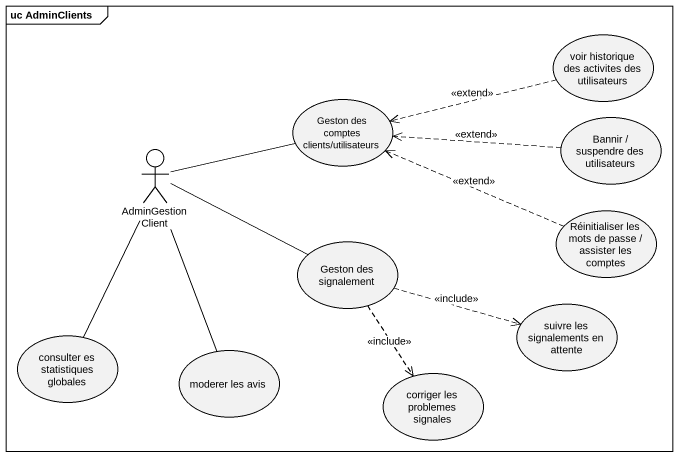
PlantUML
@startuml
mainframe uc AdminClients
usecase "voir historique des activites des utilisateurs" as voir_historique_des
usecase "Geston des comptes clients/utilisateurs" as Geston_des_comptes_clients
usecase "Bannir / suspendre des utilisateurs" as Bannir_suspendre_des
actor AdminGestionClient
usecase "Réinitialiser les mots de passe / assister les comptes" as Réinitialiser_les_mots_de
usecase "Geston des signalement" as Geston_des_signalement
usecase "suivre les signalements en attente" as suivre_les_signalements_en
usecase "consulter es statistiques globales" as consulter_es_statistiques
usecase "moderer les avis" as moderer_les_avis
usecase "corriger les problemes signales" as corriger_les_problemes
voir_historique_des .left.> Geston_des_comptes_clients : <<extend>>
Bannir_suspendre_des .left.> Geston_des_comptes_clients : <<extend>>
AdminGestionClient -right- Geston_des_comptes_clients
AdminGestionClient -right- Geston_des_signalement
AdminGestionClient -- consulter_es_statistiques
AdminGestionClient -- moderer_les_avis
Réinitialiser_les_mots_de .left.> Geston_des_comptes_clients : <<extend>>
Geston_des_signalement .right.> suivre_les_signalements_en : <<include>>
Geston_des_signalement ..> corriger_les_problemes : <<include>>
@enduml
